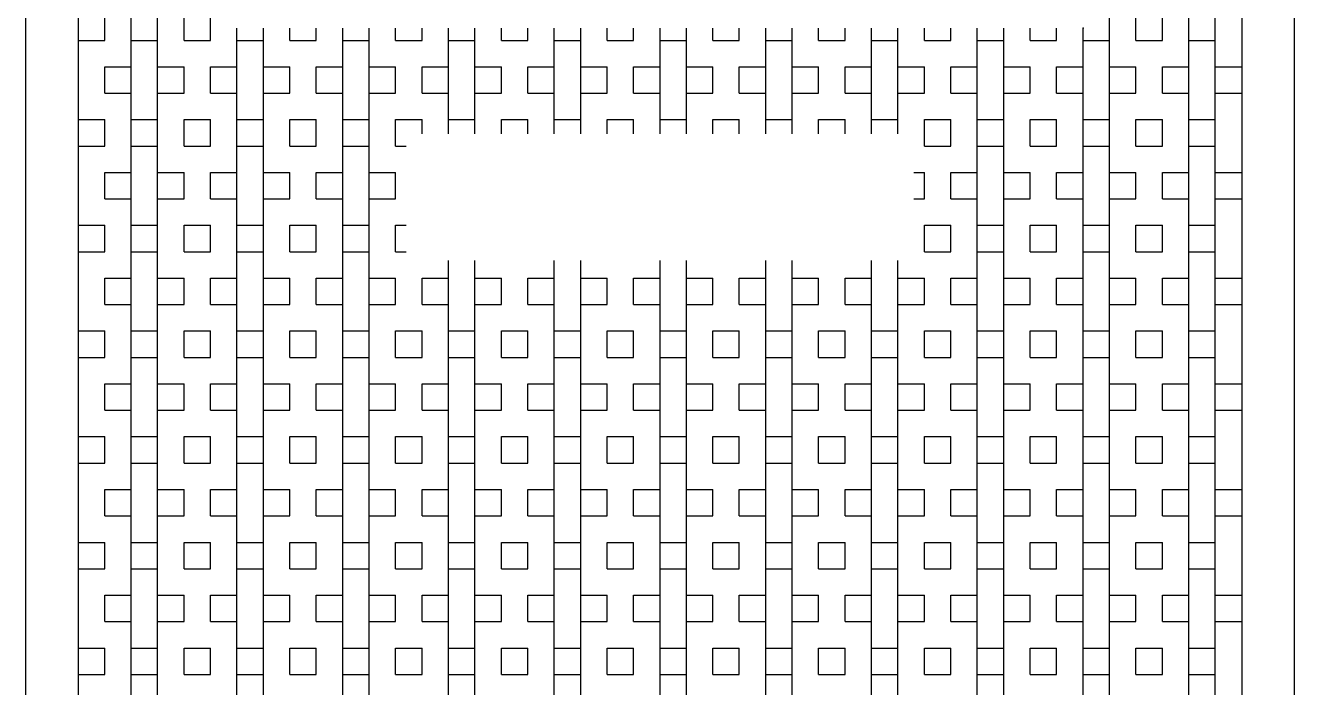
# Model space of a CAD drawing. Header units: inches. Extents: x 0 to 12, y 0 to 19.
# Drawn here: x 0 to 12, y 6.38 to 12.64 of the extents above; entities that cross this region are included whole.
import ezdxf

# ---------------------------------------------------------------- set-up
doc = ezdxf.new("R2010")
doc.units = ezdxf.units.IN
doc.header["$MEASUREMENT"] = 0
doc.layers.add('cut', color=5, linetype='Continuous')
doc.layers.add('engrave', color=1, linetype='Continuous')

msp = doc.modelspace()

# ---------------------------------------------------------------- linework, layer by layer
at = {"layer": 'cut'}
for p, q in [((0, 17), (0, 1)), ((12, 1), (12, 17))]:
    msp.add_line(p, q, dxfattribs=at)
at = {"layer": 'engrave'}
for p, q in [((0.5, 16.5), (0.5, 1)), ((1, 0.5), (1, 16.5)), ((1.25, 0.5), (1.25, 16.5)), ((10.25, 0.5), (10.25, 16.5)), ((11, 0.5), (11, 16.5)), ((11.25, 0.75), (11.25, 16.5)), ((11.5, 16.5), (11.5, 1)), ((0.75, 12.5), (0.75, 12.75)), ((1.5, 12.5), (1.5, 12.75)), ((1.75, 12.5), (1.75, 12.75)), ((10.5, 12.5), (10.5, 12.75)), ((10.75, 12.5), (10.75, 12.75)), ((2, 0.5), (2, 12.617)), ((2.25, 0.5), (2.25, 12.617)), ((2.5, 12.5), (2.5, 12.617)), ((2.75, 12.5), (2.75, 12.617)), ((3, 0.5), (3, 12.617)), ((3.25, 0.5), (3.25, 12.617)), ((3.5, 12.5), (3.5, 12.617)), ((3.75, 12.5), (3.75, 12.617)), ((4, 11.617), (4, 12.617)), ((4.25, 11.617), (4.25, 12.617)), ((4.5, 12.5), (4.5, 12.617)), ((4.75, 12.5), (4.75, 12.617)), ((5, 11.617), (5, 12.617)), ((5.25, 11.617), (5.25, 12.617)), ((5.5, 12.5), (5.5, 12.617)), ((5.75, 12.5), (5.75, 12.617)), ((6, 11.617), (6, 12.617)), ((6.25, 11.617), (6.25, 12.617)), ((6.5, 12.5), (6.5, 12.617)), ((6.75, 12.5), (6.75, 12.617)), ((7, 11.617), (7, 12.617)), ((7.25, 11.617), (7.25, 12.617)), ((7.5, 12.5), (7.5, 12.617)), ((7.75, 12.5), (7.75, 12.617)), ((8, 11.617), (8, 12.617)), ((8.25, 11.617), (8.25, 12.617)), ((8.5, 12.5), (8.5, 12.617)), ((8.75, 12.5), (8.75, 12.617)), ((9, 0.5), (9, 12.617)), ((9.25, 0.5), (9.25, 12.617)), ((9.5, 12.5), (9.5, 12.617)), ((9.75, 12.5), (9.75, 12.617)), ((10, 0.5), (10, 12.617)), ((0.5, 12.5), (0.75, 12.5)), ((1, 12.5), (1.25, 12.5)), ((1.5, 12.5), (1.75, 12.5)), ((2, 12.5), (2.25, 12.5)), ((2.5, 12.5), (2.75, 12.5)), ((3, 12.5), (3.25, 12.5)), ((3.5, 12.5), (3.75, 12.5)), ((4, 12.5), (4.25, 12.5)), ((4.5, 12.5), (4.75, 12.5)), ((5, 12.5), (5.25, 12.5)), ((5.5, 12.5), (5.75, 12.5)), ((6, 12.5), (6.25, 12.5)), ((6.5, 12.5), (6.75, 12.5)), ((7, 12.5), (7.25, 12.5)), ((7.5, 12.5), (7.75, 12.5)), ((8, 12.5), (8.25, 12.5)), ((8.5, 12.5), (8.75, 12.5)), ((9, 12.5), (9.25, 12.5)), ((9.5, 12.5), (9.75, 12.5)), ((10, 12.5), (10.25, 12.5)), ((10.5, 12.5), (10.75, 12.5)), ((11, 12.5), (11.25, 12.5)), ((0.75, 12.25), (1, 12.25)), ((0.75, 12), (0.75, 12.25)), ((1.25, 12.25), (1.5, 12.25)), ((1.5, 12), (1.5, 12.25)), ((1.75, 12.25), (2, 12.25)), ((1.75, 12), (1.75, 12.25)), ((2.25, 12.25), (2.5, 12.25)), ((2.5, 12), (2.5, 12.25)), ((2.75, 12.25), (3, 12.25)), ((2.75, 12), (2.75, 12.25)), ((3.25, 12.25), (3.5, 12.25)), ((3.5, 12), (3.5, 12.25)), ((3.75, 12.25), (4, 12.25)), ((3.75, 12), (3.75, 12.25)), ((4.25, 12.25), (4.5, 12.25)), ((4.5, 12), (4.5, 12.25)), ((4.75, 12.25), (5, 12.25)), ((4.75, 12), (4.75, 12.25)), ((5.25, 12.25), (5.5, 12.25)), ((5.5, 12), (5.5, 12.25)), ((5.75, 12.25), (6, 12.25)), ((5.75, 12), (5.75, 12.25)), ((6.25, 12.25), (6.5, 12.25)), ((6.5, 12), (6.5, 12.25)), ((6.75, 12.25), (7, 12.25)), ((6.75, 12), (6.75, 12.25)), ((7.25, 12.25), (7.5, 12.25)), ((7.5, 12), (7.5, 12.25)), ((7.75, 12.25), (8, 12.25)), ((7.75, 12), (7.75, 12.25)), ((8.25, 12.25), (8.5, 12.25)), ((8.5, 12), (8.5, 12.25)), ((8.75, 12.25), (9, 12.25)), ((8.75, 12), (8.75, 12.25)), ((9.25, 12.25), (9.5, 12.25)), ((9.5, 12), (9.5, 12.25)), ((9.75, 12.25), (10, 12.25)), ((9.75, 12), (9.75, 12.25)), ((10.25, 12.25), (10.5, 12.25)), ((10.5, 12), (10.5, 12.25)), ((10.75, 12.25), (11, 12.25)), ((10.75, 12), (10.75, 12.25)), ((11.25, 12.25), (11.5, 12.25)), ((0.75, 12), (1, 12)), ((1.25, 12), (1.5, 12)), ((1.75, 12), (2, 12)), ((2.25, 12), (2.5, 12)), ((2.75, 12), (3, 12)), ((3.25, 12), (3.5, 12)), ((3.75, 12), (4, 12)), ((4.25, 12), (4.5, 12)), ((4.75, 12), (5, 12)), ((5.25, 12), (5.5, 12)), ((5.75, 12), (6, 12)), ((6.25, 12), (6.5, 12)), ((6.75, 12), (7, 12)), ((7.25, 12), (7.5, 12)), ((7.75, 12), (8, 12)), ((8.25, 12), (8.5, 12)), ((8.75, 12), (9, 12)), ((9.25, 12), (9.5, 12)), ((9.75, 12), (10, 12)), ((10.25, 12), (10.5, 12)), ((10.75, 12), (11, 12)), ((11.25, 12), (11.5, 12)), ((0.5, 11.75), (0.75, 11.75)), ((0.75, 11.5), (0.75, 11.75)), ((1, 11.75), (1.25, 11.75)), ((1.5, 11.75), (1.75, 11.75)), ((1.5, 11.5), (1.5, 11.75)), ((1.75, 11.5), (1.75, 11.75)), ((2, 11.75), (2.25, 11.75)), ((2.5, 11.75), (2.75, 11.75)), ((2.5, 11.5), (2.5, 11.75)), ((2.75, 11.5), (2.75, 11.75)), ((3, 11.75), (3.25, 11.75)), ((3.5, 11.75), (3.75, 11.75)), ((3.5, 11.5), (3.5, 11.75)), ((3.75, 11.617), (3.75, 11.75)), ((4, 11.75), (4.25, 11.75)), ((4.5, 11.75), (4.75, 11.75)), ((4.5, 11.617), (4.5, 11.75)), ((4.75, 11.617), (4.75, 11.75)), ((5, 11.75), (5.25, 11.75)), ((5.5, 11.75), (5.75, 11.75)), ((5.5, 11.617), (5.5, 11.75)), ((5.75, 11.617), (5.75, 11.75)), ((6, 11.75), (6.25, 11.75)), ((6.5, 11.75), (6.75, 11.75)), ((6.5, 11.617), (6.5, 11.75)), ((6.75, 11.617), (6.75, 11.75)), ((7, 11.75), (7.25, 11.75)), ((7.5, 11.75), (7.75, 11.75)), ((7.5, 11.617), (7.5, 11.75)), ((7.75, 11.617), (7.75, 11.75)), ((8, 11.75), (8.25, 11.75)), ((8.5, 11.75), (8.75, 11.75)), ((8.5, 11.5), (8.5, 11.75)), ((8.75, 11.5), (8.75, 11.75)), ((9, 11.75), (9.25, 11.75)), ((9.5, 11.75), (9.75, 11.75)), ((9.5, 11.5), (9.5, 11.75)), ((9.75, 11.5), (9.75, 11.75)), ((10, 11.75), (10.25, 11.75)), ((10.5, 11.75), (10.75, 11.75)), ((10.5, 11.5), (10.5, 11.75)), ((10.75, 11.5), (10.75, 11.75)), ((11, 11.75), (11.25, 11.75)), ((0.5, 11.5), (0.75, 11.5)), ((1, 11.5), (1.25, 11.5)), ((1.5, 11.5), (1.75, 11.5)), ((2, 11.5), (2.25, 11.5)), ((2.5, 11.5), (2.75, 11.5)), ((3, 11.5), (3.25, 11.5)), ((3.5, 11.5), (3.6, 11.5)), ((8.5, 11.5), (8.75, 11.5)), ((9, 11.5), (9.25, 11.5)), ((9.5, 11.5), (9.75, 11.5)), ((10, 11.5), (10.25, 11.5)), ((10.5, 11.5), (10.75, 11.5)), ((11, 11.5), (11.25, 11.5)), ((0.75, 11.25), (1, 11.25)), ((0.75, 11), (0.75, 11.25)), ((1.25, 11.25), (1.5, 11.25)), ((1.5, 11), (1.5, 11.25)), ((1.75, 11.25), (2, 11.25)), ((1.75, 11), (1.75, 11.25)), ((2.25, 11.25), (2.5, 11.25)), ((2.5, 11), (2.5, 11.25)), ((2.75, 11.25), (3, 11.25)), ((2.75, 11), (2.75, 11.25)), ((3.25, 11.25), (3.5, 11.25)), ((3.5, 11), (3.5, 11.25)), ((8.4, 11.25), (8.5, 11.25)), ((8.5, 11), (8.5, 11.25)), ((8.75, 11.25), (9, 11.25)), ((8.75, 11), (8.75, 11.25)), ((9.25, 11.25), (9.5, 11.25)), ((9.5, 11), (9.5, 11.25)), ((9.75, 11.25), (10, 11.25)), ((9.75, 11), (9.75, 11.25)), ((10.25, 11.25), (10.5, 11.25)), ((10.5, 11), (10.5, 11.25)), ((10.75, 11.25), (11, 11.25)), ((10.75, 11), (10.75, 11.25)), ((11.25, 11.25), (11.5, 11.25)), ((0.75, 11), (1, 11)), ((1.25, 11), (1.5, 11)), ((1.75, 11), (2, 11)), ((2.25, 11), (2.5, 11)), ((2.75, 11), (3, 11)), ((3.25, 11), (3.5, 11)), ((8.4, 11), (8.5, 11)), ((8.75, 11), (9, 11)), ((9.25, 11), (9.5, 11)), ((9.75, 11), (10, 11)), ((10.25, 11), (10.5, 11)), ((10.75, 11), (11, 11)), ((11.25, 11), (11.5, 11)), ((0.5, 10.75), (0.75, 10.75)), ((0.75, 10.5), (0.75, 10.75)), ((1, 10.75), (1.25, 10.75)), ((1.5, 10.75), (1.75, 10.75)), ((1.5, 10.5), (1.5, 10.75)), ((1.75, 10.5), (1.75, 10.75)), ((2, 10.75), (2.25, 10.75)), ((2.5, 10.75), (2.75, 10.75)), ((2.5, 10.5), (2.5, 10.75)), ((2.75, 10.5), (2.75, 10.75)), ((3, 10.75), (3.25, 10.75)), ((3.5, 10.75), (3.6, 10.75)), ((3.5, 10.5), (3.5, 10.75)), ((8.5, 10.75), (8.75, 10.75)), ((8.5, 10.5), (8.5, 10.75)), ((8.75, 10.5), (8.75, 10.75)), ((9, 10.75), (9.25, 10.75)), ((9.5, 10.75), (9.75, 10.75)), ((9.5, 10.5), (9.5, 10.75)), ((9.75, 10.5), (9.75, 10.75)), ((10, 10.75), (10.25, 10.75)), ((10.5, 10.75), (10.75, 10.75)), ((10.5, 10.5), (10.5, 10.75)), ((10.75, 10.5), (10.75, 10.75)), ((11, 10.75), (11.25, 10.75)), ((0.5, 10.5), (0.75, 10.5)), ((1, 10.5), (1.25, 10.5)), ((1.5, 10.5), (1.75, 10.5)), ((2, 10.5), (2.25, 10.5)), ((2.5, 10.5), (2.75, 10.5)), ((3, 10.5), (3.25, 10.5)), ((3.5, 10.5), (3.6, 10.5)), ((8.5, 10.5), (8.75, 10.5)), ((9, 10.5), (9.25, 10.5)), ((9.5, 10.5), (9.75, 10.5)), ((10, 10.5), (10.25, 10.5)), ((10.5, 10.5), (10.75, 10.5)), ((11, 10.5), (11.25, 10.5)), ((4, 0.5), (4, 10.417)), ((4.25, 0.5), (4.25, 10.417)), ((5, 0.5), (5, 10.417)), ((5.25, 0.5), (5.25, 10.417)), ((6, 0.5), (6, 10.417)), ((6.25, 0.5), (6.25, 10.417)), ((7, 0.5), (7, 10.417)), ((7.25, 0.5), (7.25, 10.417)), ((8, 0.5), (8, 10.417)), ((8.25, 0.5), (8.25, 10.417)), ((0.75, 10.25), (1, 10.25)), ((0.75, 10), (0.75, 10.25)), ((1.25, 10.25), (1.5, 10.25)), ((1.5, 10), (1.5, 10.25)), ((1.75, 10.25), (2, 10.25)), ((1.75, 10), (1.75, 10.25)), ((2.25, 10.25), (2.5, 10.25)), ((2.5, 10), (2.5, 10.25)), ((2.75, 10.25), (3, 10.25)), ((2.75, 10), (2.75, 10.25)), ((3.25, 10.25), (3.5, 10.25)), ((3.5, 10), (3.5, 10.25)), ((3.75, 10.25), (4, 10.25)), ((3.75, 10), (3.75, 10.25)), ((4.25, 10.25), (4.5, 10.25)), ((4.5, 10), (4.5, 10.25)), ((4.75, 10.25), (5, 10.25)), ((4.75, 10), (4.75, 10.25)), ((5.25, 10.25), (5.5, 10.25)), ((5.5, 10), (5.5, 10.25)), ((5.75, 10.25), (6, 10.25)), ((5.75, 10), (5.75, 10.25)), ((6.25, 10.25), (6.5, 10.25)), ((6.5, 10), (6.5, 10.25)), ((6.75, 10.25), (7, 10.25)), ((6.75, 10), (6.75, 10.25)), ((7.25, 10.25), (7.5, 10.25)), ((7.5, 10), (7.5, 10.25)), ((7.75, 10.25), (8, 10.25)), ((7.75, 10), (7.75, 10.25)), ((8.25, 10.25), (8.5, 10.25)), ((8.5, 10), (8.5, 10.25)), ((8.75, 10.25), (9, 10.25)), ((8.75, 10), (8.75, 10.25)), ((9.25, 10.25), (9.5, 10.25)), ((9.5, 10), (9.5, 10.25)), ((9.75, 10.25), (10, 10.25)), ((9.75, 10), (9.75, 10.25)), ((10.25, 10.25), (10.5, 10.25)), ((10.5, 10), (10.5, 10.25)), ((10.75, 10.25), (11, 10.25)), ((10.75, 10), (10.75, 10.25)), ((11.25, 10.25), (11.5, 10.25)), ((0.75, 10), (1, 10)), ((1.25, 10), (1.5, 10)), ((1.75, 10), (2, 10)), ((2.25, 10), (2.5, 10)), ((2.75, 10), (3, 10)), ((3.25, 10), (3.5, 10)), ((3.75, 10), (4, 10)), ((4.25, 10), (4.5, 10)), ((4.75, 10), (5, 10)), ((5.25, 10), (5.5, 10)), ((5.75, 10), (6, 10)), ((6.25, 10), (6.5, 10)), ((6.75, 10), (7, 10)), ((7.25, 10), (7.5, 10)), ((7.75, 10), (8, 10)), ((8.25, 10), (8.5, 10)), ((8.75, 10), (9, 10)), ((9.25, 10), (9.5, 10)), ((9.75, 10), (10, 10)), ((10.25, 10), (10.5, 10)), ((10.75, 10), (11, 10)), ((11.25, 10), (11.5, 10)), ((0.5, 9.75), (0.75, 9.75)), ((0.75, 9.5), (0.75, 9.75)), ((1, 9.75), (1.25, 9.75)), ((1.5, 9.75), (1.75, 9.75)), ((1.5, 9.5), (1.5, 9.75)), ((1.75, 9.5), (1.75, 9.75)), ((2, 9.75), (2.25, 9.75)), ((2.5, 9.75), (2.75, 9.75)), ((2.5, 9.5), (2.5, 9.75)), ((2.75, 9.5), (2.75, 9.75)), ((3, 9.75), (3.25, 9.75)), ((3.5, 9.75), (3.75, 9.75)), ((3.5, 9.5), (3.5, 9.75)), ((3.75, 9.5), (3.75, 9.75)), ((4, 9.75), (4.25, 9.75)), ((4.5, 9.75), (4.75, 9.75)), ((4.5, 9.5), (4.5, 9.75)), ((4.75, 9.5), (4.75, 9.75)), ((5, 9.75), (5.25, 9.75)), ((5.5, 9.75), (5.75, 9.75)), ((5.5, 9.5), (5.5, 9.75)), ((5.75, 9.5), (5.75, 9.75)), ((6, 9.75), (6.25, 9.75)), ((6.5, 9.75), (6.75, 9.75)), ((6.5, 9.5), (6.5, 9.75)), ((6.75, 9.5), (6.75, 9.75)), ((7, 9.75), (7.25, 9.75)), ((7.5, 9.75), (7.75, 9.75)), ((7.5, 9.5), (7.5, 9.75)), ((7.75, 9.5), (7.75, 9.75)), ((8, 9.75), (8.25, 9.75)), ((8.5, 9.75), (8.75, 9.75)), ((8.5, 9.5), (8.5, 9.75)), ((8.75, 9.5), (8.75, 9.75)), ((9, 9.75), (9.25, 9.75)), ((9.5, 9.75), (9.75, 9.75)), ((9.5, 9.5), (9.5, 9.75)), ((9.75, 9.5), (9.75, 9.75)), ((10, 9.75), (10.25, 9.75)), ((10.5, 9.75), (10.75, 9.75)), ((10.5, 9.5), (10.5, 9.75)), ((10.75, 9.5), (10.75, 9.75)), ((11, 9.75), (11.25, 9.75)), ((0.5, 9.5), (0.75, 9.5)), ((1, 9.5), (1.25, 9.5)), ((1.5, 9.5), (1.75, 9.5)), ((2, 9.5), (2.25, 9.5)), ((2.5, 9.5), (2.75, 9.5)), ((3, 9.5), (3.25, 9.5)), ((3.5, 9.5), (3.75, 9.5)), ((4, 9.5), (4.25, 9.5)), ((4.5, 9.5), (4.75, 9.5)), ((5, 9.5), (5.25, 9.5)), ((5.5, 9.5), (5.75, 9.5)), ((6, 9.5), (6.25, 9.5)), ((6.5, 9.5), (6.75, 9.5)), ((7, 9.5), (7.25, 9.5)), ((7.5, 9.5), (7.75, 9.5)), ((8, 9.5), (8.25, 9.5)), ((8.5, 9.5), (8.75, 9.5)), ((9, 9.5), (9.25, 9.5)), ((9.5, 9.5), (9.75, 9.5)), ((10, 9.5), (10.25, 9.5)), ((10.5, 9.5), (10.75, 9.5)), ((11, 9.5), (11.25, 9.5)), ((0.75, 9.25), (1, 9.25)), ((0.75, 9), (0.75, 9.25)), ((1.25, 9.25), (1.5, 9.25)), ((1.5, 9), (1.5, 9.25)), ((1.75, 9.25), (2, 9.25)), ((1.75, 9), (1.75, 9.25)), ((2.25, 9.25), (2.5, 9.25)), ((2.5, 9), (2.5, 9.25)), ((2.75, 9.25), (3, 9.25)), ((2.75, 9), (2.75, 9.25)), ((3.25, 9.25), (3.5, 9.25)), ((3.5, 9), (3.5, 9.25)), ((3.75, 9.25), (4, 9.25)), ((3.75, 9), (3.75, 9.25)), ((4.25, 9.25), (4.5, 9.25)), ((4.5, 9), (4.5, 9.25)), ((4.75, 9.25), (5, 9.25)), ((4.75, 9), (4.75, 9.25)), ((5.25, 9.25), (5.5, 9.25)), ((5.5, 9), (5.5, 9.25)), ((5.75, 9.25), (6, 9.25)), ((5.75, 9), (5.75, 9.25)), ((6.25, 9.25), (6.5, 9.25)), ((6.5, 9), (6.5, 9.25)), ((6.75, 9.25), (7, 9.25)), ((6.75, 9), (6.75, 9.25)), ((7.25, 9.25), (7.5, 9.25)), ((7.5, 9), (7.5, 9.25)), ((7.75, 9.25), (8, 9.25)), ((7.75, 9), (7.75, 9.25)), ((8.25, 9.25), (8.5, 9.25)), ((8.5, 9), (8.5, 9.25)), ((8.75, 9.25), (9, 9.25)), ((8.75, 9), (8.75, 9.25)), ((9.25, 9.25), (9.5, 9.25)), ((9.5, 9), (9.5, 9.25)), ((9.75, 9.25), (10, 9.25)), ((9.75, 9), (9.75, 9.25)), ((10.25, 9.25), (10.5, 9.25)), ((10.5, 9), (10.5, 9.25)), ((10.75, 9.25), (11, 9.25)), ((10.75, 9), (10.75, 9.25)), ((11.25, 9.25), (11.5, 9.25)), ((0.75, 9), (1, 9)), ((1.25, 9), (1.5, 9)), ((1.75, 9), (2, 9)), ((2.25, 9), (2.5, 9)), ((2.75, 9), (3, 9)), ((3.25, 9), (3.5, 9)), ((3.75, 9), (4, 9)), ((4.25, 9), (4.5, 9)), ((4.75, 9), (5, 9)), ((5.25, 9), (5.5, 9)), ((5.75, 9), (6, 9)), ((6.25, 9), (6.5, 9)), ((6.75, 9), (7, 9)), ((7.25, 9), (7.5, 9)), ((7.75, 9), (8, 9)), ((8.25, 9), (8.5, 9)), ((8.75, 9), (9, 9)), ((9.25, 9), (9.5, 9)), ((9.75, 9), (10, 9)), ((10.25, 9), (10.5, 9)), ((10.75, 9), (11, 9)), ((11.25, 9), (11.5, 9)), ((0.5, 8.75), (0.75, 8.75)), ((0.75, 8.5), (0.75, 8.75)), ((1, 8.75), (1.25, 8.75)), ((1.5, 8.75), (1.75, 8.75)), ((1.5, 8.5), (1.5, 8.75)), ((1.75, 8.5), (1.75, 8.75)), ((2, 8.75), (2.25, 8.75)), ((2.5, 8.75), (2.75, 8.75)), ((2.5, 8.5), (2.5, 8.75)), ((2.75, 8.5), (2.75, 8.75)), ((3, 8.75), (3.25, 8.75)), ((3.5, 8.75), (3.75, 8.75)), ((3.5, 8.5), (3.5, 8.75)), ((3.75, 8.5), (3.75, 8.75)), ((4, 8.75), (4.25, 8.75)), ((4.5, 8.75), (4.75, 8.75)), ((4.5, 8.5), (4.5, 8.75)), ((4.75, 8.5), (4.75, 8.75)), ((5, 8.75), (5.25, 8.75)), ((5.5, 8.75), (5.75, 8.75)), ((5.5, 8.5), (5.5, 8.75)), ((5.75, 8.5), (5.75, 8.75)), ((6, 8.75), (6.25, 8.75)), ((6.5, 8.75), (6.75, 8.75)), ((6.5, 8.5), (6.5, 8.75)), ((6.75, 8.5), (6.75, 8.75)), ((7, 8.75), (7.25, 8.75)), ((7.5, 8.75), (7.75, 8.75)), ((7.5, 8.5), (7.5, 8.75)), ((7.75, 8.5), (7.75, 8.75)), ((8, 8.75), (8.25, 8.75)), ((8.5, 8.75), (8.75, 8.75)), ((8.5, 8.5), (8.5, 8.75)), ((8.75, 8.5), (8.75, 8.75)), ((9, 8.75), (9.25, 8.75)), ((9.5, 8.75), (9.75, 8.75)), ((9.5, 8.5), (9.5, 8.75)), ((9.75, 8.5), (9.75, 8.75)), ((10, 8.75), (10.25, 8.75)), ((10.5, 8.75), (10.75, 8.75)), ((10.5, 8.5), (10.5, 8.75)), ((10.75, 8.5), (10.75, 8.75)), ((11, 8.75), (11.25, 8.75)), ((0.5, 8.5), (0.75, 8.5)), ((1, 8.5), (1.25, 8.5)), ((1.5, 8.5), (1.75, 8.5)), ((2, 8.5), (2.25, 8.5)), ((2.5, 8.5), (2.75, 8.5)), ((3, 8.5), (3.25, 8.5)), ((3.5, 8.5), (3.75, 8.5)), ((4, 8.5), (4.25, 8.5)), ((4.5, 8.5), (4.75, 8.5)), ((5, 8.5), (5.25, 8.5)), ((5.5, 8.5), (5.75, 8.5)), ((6, 8.5), (6.25, 8.5)), ((6.5, 8.5), (6.75, 8.5)), ((7, 8.5), (7.25, 8.5)), ((7.5, 8.5), (7.75, 8.5)), ((8, 8.5), (8.25, 8.5)), ((8.5, 8.5), (8.75, 8.5)), ((9, 8.5), (9.25, 8.5)), ((9.5, 8.5), (9.75, 8.5)), ((10, 8.5), (10.25, 8.5)), ((10.5, 8.5), (10.75, 8.5)), ((11, 8.5), (11.25, 8.5)), ((0.75, 8.25), (1, 8.25)), ((0.75, 8), (0.75, 8.25)), ((1.25, 8.25), (1.5, 8.25)), ((1.5, 8), (1.5, 8.25)), ((1.75, 8.25), (2, 8.25)), ((1.75, 8), (1.75, 8.25)), ((2.25, 8.25), (2.5, 8.25)), ((2.5, 8), (2.5, 8.25)), ((2.75, 8.25), (3, 8.25)), ((2.75, 8), (2.75, 8.25)), ((3.25, 8.25), (3.5, 8.25)), ((3.5, 8), (3.5, 8.25)), ((3.75, 8.25), (4, 8.25)), ((3.75, 8), (3.75, 8.25)), ((4.25, 8.25), (4.5, 8.25)), ((4.5, 8), (4.5, 8.25)), ((4.75, 8.25), (5, 8.25)), ((4.75, 8), (4.75, 8.25)), ((5.25, 8.25), (5.5, 8.25)), ((5.5, 8), (5.5, 8.25)), ((5.75, 8.25), (6, 8.25)), ((5.75, 8), (5.75, 8.25)), ((6.25, 8.25), (6.5, 8.25)), ((6.5, 8), (6.5, 8.25)), ((6.75, 8.25), (7, 8.25)), ((6.75, 8), (6.75, 8.25)), ((7.25, 8.25), (7.5, 8.25)), ((7.5, 8), (7.5, 8.25)), ((7.75, 8.25), (8, 8.25)), ((7.75, 8), (7.75, 8.25)), ((8.25, 8.25), (8.5, 8.25)), ((8.5, 8), (8.5, 8.25)), ((8.75, 8.25), (9, 8.25)), ((8.75, 8), (8.75, 8.25)), ((9.25, 8.25), (9.5, 8.25)), ((9.5, 8), (9.5, 8.25)), ((9.75, 8.25), (10, 8.25)), ((9.75, 8), (9.75, 8.25)), ((10.25, 8.25), (10.5, 8.25)), ((10.5, 8), (10.5, 8.25)), ((10.75, 8.25), (11, 8.25)), ((10.75, 8), (10.75, 8.25)), ((11.25, 8.25), (11.5, 8.25)), ((0.75, 8), (1, 8)), ((1.25, 8), (1.5, 8)), ((1.75, 8), (2, 8)), ((2.25, 8), (2.5, 8)), ((2.75, 8), (3, 8)), ((3.25, 8), (3.5, 8)), ((3.75, 8), (4, 8)), ((4.25, 8), (4.5, 8)), ((4.75, 8), (5, 8)), ((5.25, 8), (5.5, 8)), ((5.75, 8), (6, 8)), ((6.25, 8), (6.5, 8)), ((6.75, 8), (7, 8)), ((7.25, 8), (7.5, 8)), ((7.75, 8), (8, 8)), ((8.25, 8), (8.5, 8)), ((8.75, 8), (9, 8)), ((9.25, 8), (9.5, 8)), ((9.75, 8), (10, 8)), ((10.25, 8), (10.5, 8)), ((10.75, 8), (11, 8)), ((11.25, 8), (11.5, 8)), ((0.5, 7.75), (0.75, 7.75)), ((0.75, 7.5), (0.75, 7.75)), ((1, 7.75), (1.25, 7.75)), ((1.5, 7.75), (1.75, 7.75)), ((1.5, 7.5), (1.5, 7.75)), ((1.75, 7.5), (1.75, 7.75)), ((2, 7.75), (2.25, 7.75)), ((2.5, 7.75), (2.75, 7.75)), ((2.5, 7.5), (2.5, 7.75)), ((2.75, 7.5), (2.75, 7.75)), ((3, 7.75), (3.25, 7.75)), ((3.5, 7.75), (3.75, 7.75)), ((3.5, 7.5), (3.5, 7.75)), ((3.75, 7.5), (3.75, 7.75)), ((4, 7.75), (4.25, 7.75)), ((4.5, 7.75), (4.75, 7.75)), ((4.5, 7.5), (4.5, 7.75)), ((4.75, 7.5), (4.75, 7.75)), ((5, 7.75), (5.25, 7.75)), ((5.5, 7.75), (5.75, 7.75)), ((5.5, 7.5), (5.5, 7.75)), ((5.75, 7.5), (5.75, 7.75)), ((6, 7.75), (6.25, 7.75)), ((6.5, 7.75), (6.75, 7.75)), ((6.5, 7.5), (6.5, 7.75)), ((6.75, 7.5), (6.75, 7.75)), ((7, 7.75), (7.25, 7.75)), ((7.5, 7.75), (7.75, 7.75)), ((7.5, 7.5), (7.5, 7.75)), ((7.75, 7.5), (7.75, 7.75)), ((8, 7.75), (8.25, 7.75)), ((8.5, 7.75), (8.75, 7.75)), ((8.5, 7.5), (8.5, 7.75)), ((8.75, 7.5), (8.75, 7.75)), ((9, 7.75), (9.25, 7.75)), ((9.5, 7.75), (9.75, 7.75)), ((9.5, 7.5), (9.5, 7.75)), ((9.75, 7.5), (9.75, 7.75)), ((10, 7.75), (10.25, 7.75)), ((10.5, 7.75), (10.75, 7.75)), ((10.5, 7.5), (10.5, 7.75)), ((10.75, 7.5), (10.75, 7.75)), ((11, 7.75), (11.25, 7.75)), ((0.5, 7.5), (0.75, 7.5)), ((1, 7.5), (1.25, 7.5)), ((1.5, 7.5), (1.75, 7.5)), ((2, 7.5), (2.25, 7.5)), ((2.5, 7.5), (2.75, 7.5)), ((3, 7.5), (3.25, 7.5)), ((3.5, 7.5), (3.75, 7.5)), ((4, 7.5), (4.25, 7.5)), ((4.5, 7.5), (4.75, 7.5)), ((5, 7.5), (5.25, 7.5)), ((5.5, 7.5), (5.75, 7.5)), ((6, 7.5), (6.25, 7.5)), ((6.5, 7.5), (6.75, 7.5)), ((7, 7.5), (7.25, 7.5)), ((7.5, 7.5), (7.75, 7.5)), ((8, 7.5), (8.25, 7.5)), ((8.5, 7.5), (8.75, 7.5)), ((9, 7.5), (9.25, 7.5)), ((9.5, 7.5), (9.75, 7.5)), ((10, 7.5), (10.25, 7.5)), ((10.5, 7.5), (10.75, 7.5)), ((11, 7.5), (11.25, 7.5)), ((0.75, 7.25), (1, 7.25)), ((0.75, 7), (0.75, 7.25)), ((1.25, 7.25), (1.5, 7.25)), ((1.5, 7), (1.5, 7.25)), ((1.75, 7.25), (2, 7.25)), ((1.75, 7), (1.75, 7.25)), ((2.25, 7.25), (2.5, 7.25)), ((2.5, 7), (2.5, 7.25)), ((2.75, 7.25), (3, 7.25)), ((2.75, 7), (2.75, 7.25)), ((3.25, 7.25), (3.5, 7.25)), ((3.5, 7), (3.5, 7.25)), ((3.75, 7.25), (4, 7.25)), ((3.75, 7), (3.75, 7.25)), ((4.25, 7.25), (4.5, 7.25)), ((4.5, 7), (4.5, 7.25)), ((4.75, 7.25), (5, 7.25)), ((4.75, 7), (4.75, 7.25)), ((5.25, 7.25), (5.5, 7.25)), ((5.5, 7), (5.5, 7.25)), ((5.75, 7.25), (6, 7.25)), ((5.75, 7), (5.75, 7.25)), ((6.25, 7.25), (6.5, 7.25)), ((6.5, 7), (6.5, 7.25)), ((6.75, 7.25), (7, 7.25)), ((6.75, 7), (6.75, 7.25)), ((7.25, 7.25), (7.5, 7.25)), ((7.5, 7), (7.5, 7.25)), ((7.75, 7.25), (8, 7.25)), ((7.75, 7), (7.75, 7.25)), ((8.25, 7.25), (8.5, 7.25)), ((8.5, 7), (8.5, 7.25)), ((8.75, 7.25), (9, 7.25)), ((8.75, 7), (8.75, 7.25)), ((9.25, 7.25), (9.5, 7.25)), ((9.5, 7), (9.5, 7.25)), ((9.75, 7.25), (10, 7.25)), ((9.75, 7), (9.75, 7.25)), ((10.25, 7.25), (10.5, 7.25)), ((10.5, 7), (10.5, 7.25)), ((10.75, 7.25), (11, 7.25)), ((10.75, 7), (10.75, 7.25)), ((11.25, 7.25), (11.5, 7.25)), ((0.75, 7), (1, 7)), ((1.25, 7), (1.5, 7)), ((1.75, 7), (2, 7)), ((2.25, 7), (2.5, 7)), ((2.75, 7), (3, 7)), ((3.25, 7), (3.5, 7)), ((3.75, 7), (4, 7)), ((4.25, 7), (4.5, 7)), ((4.75, 7), (5, 7)), ((5.25, 7), (5.5, 7)), ((5.75, 7), (6, 7)), ((6.25, 7), (6.5, 7)), ((6.75, 7), (7, 7)), ((7.25, 7), (7.5, 7)), ((7.75, 7), (8, 7)), ((8.25, 7), (8.5, 7)), ((8.75, 7), (9, 7)), ((9.25, 7), (9.5, 7)), ((9.75, 7), (10, 7)), ((10.25, 7), (10.5, 7)), ((10.75, 7), (11, 7)), ((11.25, 7), (11.5, 7)), ((0.5, 6.75), (0.75, 6.75)), ((0.75, 6.5), (0.75, 6.75)), ((1, 6.75), (1.25, 6.75)), ((1.5, 6.75), (1.75, 6.75)), ((1.5, 6.5), (1.5, 6.75)), ((1.75, 6.5), (1.75, 6.75)), ((2, 6.75), (2.25, 6.75)), ((2.5, 6.75), (2.75, 6.75)), ((2.5, 6.5), (2.5, 6.75)), ((2.75, 6.5), (2.75, 6.75)), ((3, 6.75), (3.25, 6.75)), ((3.5, 6.75), (3.75, 6.75)), ((3.5, 6.5), (3.5, 6.75)), ((3.75, 6.5), (3.75, 6.75)), ((4, 6.75), (4.25, 6.75)), ((4.5, 6.75), (4.75, 6.75)), ((4.5, 6.5), (4.5, 6.75)), ((4.75, 6.5), (4.75, 6.75)), ((5, 6.75), (5.25, 6.75)), ((5.5, 6.75), (5.75, 6.75)), ((5.5, 6.5), (5.5, 6.75)), ((5.75, 6.5), (5.75, 6.75)), ((6, 6.75), (6.25, 6.75)), ((6.5, 6.75), (6.75, 6.75)), ((6.5, 6.5), (6.5, 6.75)), ((6.75, 6.5), (6.75, 6.75)), ((7, 6.75), (7.25, 6.75)), ((7.5, 6.75), (7.75, 6.75)), ((7.5, 6.5), (7.5, 6.75)), ((7.75, 6.5), (7.75, 6.75)), ((8, 6.75), (8.25, 6.75)), ((8.5, 6.75), (8.75, 6.75)), ((8.5, 6.5), (8.5, 6.75)), ((8.75, 6.5), (8.75, 6.75)), ((9, 6.75), (9.25, 6.75)), ((9.5, 6.75), (9.75, 6.75)), ((9.5, 6.5), (9.5, 6.75)), ((9.75, 6.5), (9.75, 6.75)), ((10, 6.75), (10.25, 6.75)), ((10.5, 6.75), (10.75, 6.75)), ((10.5, 6.5), (10.5, 6.75)), ((10.75, 6.5), (10.75, 6.75)), ((11, 6.75), (11.25, 6.75)), ((0.5, 6.5), (0.75, 6.5)), ((1, 6.5), (1.25, 6.5)), ((1.5, 6.5), (1.75, 6.5)), ((2, 6.5), (2.25, 6.5)), ((2.5, 6.5), (2.75, 6.5)), ((3, 6.5), (3.25, 6.5)), ((3.5, 6.5), (3.75, 6.5)), ((4, 6.5), (4.25, 6.5)), ((4.5, 6.5), (4.75, 6.5)), ((5, 6.5), (5.25, 6.5)), ((5.5, 6.5), (5.75, 6.5)), ((6, 6.5), (6.25, 6.5)), ((6.5, 6.5), (6.75, 6.5)), ((7, 6.5), (7.25, 6.5)), ((7.5, 6.5), (7.75, 6.5)), ((8, 6.5), (8.25, 6.5)), ((8.5, 6.5), (8.75, 6.5)), ((9, 6.5), (9.25, 6.5)), ((9.5, 6.5), (9.75, 6.5)), ((10, 6.5), (10.25, 6.5)), ((10.5, 6.5), (10.75, 6.5)), ((11, 6.5), (11.25, 6.5))]:
    msp.add_line(p, q, dxfattribs=at)
msp.add_point((10, 12.617), dxfattribs=at)
msp.add_point((10, 12.617), dxfattribs=at)

doc.saveas('drawing.dxf')
